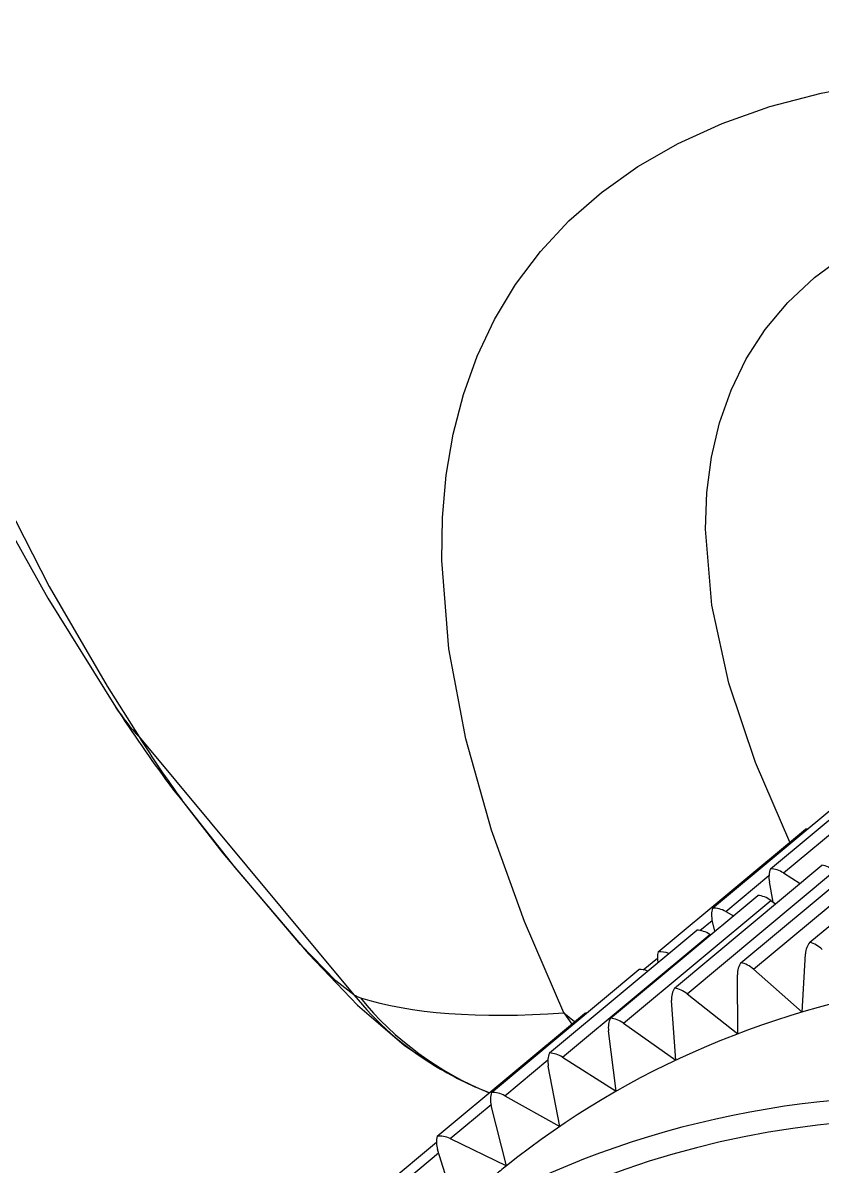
# Model space of a CAD drawing. Extents: x 741 to 1339, y 725 to 848.
# Drawn here: x 1102.98385 to 1102.98874, y 786.82467 to 786.83167 of the extents above; entities that cross this region are included whole.
import ezdxf

# ---------------------------------------------------------------- set-up
doc = ezdxf.new("R2010")
doc.units = 0
doc.header["$MEASUREMENT"] = 0
doc.linetypes.add('CONTINU', pattern=[0])
for name, color, linetype in [('Lay Out', 31, 'CONTINUOUS'), ('PAREDES', 7, 'CONTINUOUS'), ('PENA-008', 8, 'CONTINUOUS')]:
    doc.layers.add(name, color=color, linetype=linetype)

# ---------------------------------------------------------------- blocks, each defined once
blk = doc.blocks.new('A$C12870BC7')
at = {"layer": 'Lay Out', "linetype": 'CONTINU', "ltscale": 0.6}
for p, q in [((1.047903232681165, 1.482156802470328), (1.047905857147953, 1.483332563591759)), ((1.047832372077892, 1.482112003432505), (1.04783499654468, 1.483287764553936)), ((1.04833248558657, 1.482008001306824), (1.048335079536287, 1.483183762428254)), ((1.047789770268196, 1.481685008789256), (1.047792364217912, 1.482860769910914)), ((1.048157348203858, 1.481603711352975), (1.048159942153688, 1.482779594542691)), ((1.048237485992104, 1.48163679184124), (1.048240110458892, 1.482812552962898)), ((1.047781042390284, 1.481256671395769), (1.047783666857072, 1.4824324325172)), ((1.048091950153548, 1.481228473636222), (1.048094574620336, 1.482404234757652)), ((1.048014589417448, 1.48119136489656), (1.048017213884236, 1.482367126017991)), ((1.047903232681165, 1.482156802470328), (1.048016817162534, 1.482193300868786)), ((1.047856938307746, 1.481733347805559), (1.047857701234079, 1.482078556739381)), ((1.047999452957811, 1.48199371932462), (1.047889072767362, 1.482055485845351)), ((1.047979098081669, 1.48081331961059), (1.047981692031385, 1.481989080732248)), ((1.047981692031385, 1.481989080732248), (1.04801638992376, 1.481998235848934)), ((1.047904819568089, 1.480772304687818), (1.047907413517805, 1.481948065809249)), ((1.048630026879437, 1.481696483202242), (1.048369594326232, 1.481941596193494)), ((1.047856938307746, 1.481733347805559), (1.047906986279031, 1.481752634584765)), ((1.048237485992104, 1.48163679184124), (1.048630026879437, 1.481696483202242)), ((1.047844762002569, 1.481537550376217), (1.047844975621956, 1.481634472545167)), ((1.047906650591472, 1.481604321694178), (1.04785080437955, 1.481631542907664)), ((1.047899326498055, 1.480393160787955), (1.047901920447885, 1.481568921909385)), ((1.047901920447885, 1.481568921909385), (1.047906589557329, 1.481570386728137)), ((1.047828465894781, 1.480348361750131), (1.047831059844498, 1.481524122871789)), ((1.048478936936817, 1.481308306253979), (1.048199614325995, 1.481539503467886)), ((1.048091950153548, 1.481228473636222), (1.048478936936817, 1.481308306253979)), ((1.047806920853418, 1.481116659144092), (1.047807195506948, 1.48122932811377)), ((1.047785833568014, 1.47992136710711), (1.047788458034802, 1.481097128228541)), ((1.048358913356765, 1.48091304934853), (1.048061890853774, 1.481129354239258)), ((1.047979098081669, 1.48081331961059), (1.048358913356765, 1.48091304934853)), ((1.04777713620706, 1.47949290764511), (1.04777973015689, 1.480668668766768)), ((1.04827044441231, 1.480512421441674), (1.047956912182144, 1.480712857463388)), ((1.047696479628939, 1.480572845211938), (1.047779669122747, 1.480590423035821)), ((1.047696479628939, 1.480572845211938), (1.047781774799546, 1.480566985937159)), ((1.047899326498055, 1.480393160787955), (1.04827044441231, 1.480512421441674)), ((1.047853001607564, 1.479969706123185), (1.047853764534011, 1.480314915057235)), ((1.048213896308084, 1.480108009419538), (1.04788513606718, 1.480291722094918)), ((1.047853001607564, 1.479969706123185), (1.048213896308084, 1.480108009419538)), ((1.047840306512398, 1.479544664571605), (1.047841038921661, 1.479870830862794)), ((1.04818951318066, 1.479701400169617), (1.04784689819644, 1.479867901225518)), ((1.047840306512398, 1.479544664571605), (1.04818951318066, 1.479701400169617)), ((1.044727719417551, 1.479663192815835), (1.046784843624437, 1.479658676291749)), ((1.047802373812146, 1.479064936456254), (1.047803258806766, 1.479465564363338)), ((1.048187773708378, 1.479298452966233), (1.047842290121025, 1.479442737605652)), ((1.047861332763773, 1.479119867156371), (1.047862034656077, 1.479434436966514))]:
    blk.add_line(p, q, dxfattribs=at)
for points in [[(1.047696479628939, 1.480572845211938), (1.047113054558281, 1.480748013111608), (1.046552700381767, 1.480953087725695), (1.046022924295016, 1.48119136489656), (1.045532240556668, 1.48146626253417), (1.045090262039139, 1.481780588207741), (1.044890802563145, 1.481953314742825), (1.044707547643725, 1.482136539145287), (1.044541901065486, 1.482330505551246), (1.04439520557878, 1.482535336028988), (1.044268895485288, 1.482750664373881), (1.044164283018404, 1.482976734722499), (1.044082710928478, 1.483212936733409), (1.044025399897919, 1.483459026270495), (1.043993509574761, 1.483714515060839), (1.043988108055942, 1.483978792763011), (1.044010110853037, 1.484251126967976), (1.04406031140968, 1.484530663197958), (1.044139411618062, 1.484816669043923), (1.044247869233914, 1.485107801755177), (1.044385989427951, 1.485402962717828), (1.044553924785419, 1.485701175386041)], [(1.047783422720613, 1.482306336043095), (1.047273726856474, 1.48245904338971), (1.046796440105481, 1.482647150521117), (1.046361755164298, 1.482874197415342), (1.045980841275195, 1.483142991641827), (1.045814187634164, 1.483293501760429), (1.045665386470546, 1.483454998019099), (1.045535933120391, 1.483627358349779), (1.045427200851009, 1.483810460683728), (1.045340623963966, 1.484004182953342), (1.045277484175813, 1.484208158953535), (1.045238971651543, 1.484421778343332), (1.045226215522234, 1.484644430781756), (1.045240192333722, 1.484875627995663)], [(1.036538955796686, 1.486503407745815), (1.036592116507791, 1.485816285720077), (1.036713879559898, 1.485147107722852), (1.036903939782746, 1.484501977165721), (1.037160222016382, 1.48388772986884), (1.037339570752692, 1.48354484023109), (1.037539243848073, 1.483215744302626), (1.037758020620231, 1.4829016627654), (1.037994497284785, 1.482603205960842), (1.03846738957975, 1.482099796610257), (1.038986454179849, 1.481651073823443), (1.039571618722675, 1.481238117025825), (1.040192762874199, 1.480880579201468), (1.04084500390536, 1.480574432098749), (1.04152544269607, 1.48031515919358), (1.042230661335907, 1.480099098439425), (1.04296102602973, 1.479921977448086), (1.043715926436221, 1.47978025624154), (1.044495362555608, 1.47967076104571)], [(1.038533245385906, 1.485029189819826), (1.038554424222525, 1.484431055528304), (1.038638529228024, 1.483865635520417), (1.038783027486716, 1.483334394615142), (1.038985294531813, 1.482838431426146), (1.039242644862384, 1.482378600430977), (1.039552515045898, 1.481955023697921), (1.039912463717656, 1.481567823295492), (1.040320110547555, 1.481216755086891), (1.040773471926855, 1.480901330799199), (1.041270594764001, 1.480621062159727), (1.041809892172068, 1.480374972622869), (1.042389929849605, 1.480162085642334), (1.043009609182377, 1.479981546740802), (1.043668106209907, 1.479832013168036), (1.044364993693648, 1.479712386309686), (1.044727749934623, 1.479663192815835)], [(1.0450681982079, 1.479618149641666), (1.04571915752274, 1.47959996147658), (1.046413115369091, 1.479605698683073), (1.046847495139673, 1.479633774374335), (1.047219772702078, 1.479697005713589), (1.047430950727403, 1.479757795688485)], [(1.046784843624437, 1.479658676291749), (1.046648096697822, 1.479627915099556), (1.046339203060143, 1.479605576614787), (1.045605023734424, 1.479601670431677), (1.04519267727801, 1.479615952413653)]]:
    blk.add_lwpolyline(points, dxfattribs=at)
for centre, radius, start, end in [((1.151145028190626, 3.019458048536237), 1.466147559632665, 260.8806133861786, 279.1194392848835), ((1.150884952043725, -152.0122262495063), 153.508512631862, 90.01741581812536, 90.08119482226273), ((1.150787663670144, -139.2092423055365), 140.7010131401963, 90.01890191929488, 90.0882692912573), ((1.046853751136155, 1.481631909112522), 0.001955035238187436, 269.1522319042082, 298.2023735915158), ((1.046723870547112, 1.481857124983364), 0.00221515058093504, 288.6135359032716, 298.4122089567696), ((1.046825950098423, 1.481545362742438), 0.001887124656666738, 268.7513514535946, 288.7094812790029), ((1.045752512664649, 1.490239793976045), 0.01064351457303726, 263.2165600590803, 266.3134314357793), ((1.044654966756752, 1.481010459790397), 0.001349277166325217, 263.2249027082967, 273.0918368859062), ((1.046721551250926, 1.479849957196777), 0.0002014836299582756, 288.3017650887457, 300.8408893287241), ((1.045747599418632, 1.487396947136332), 0.007800693959012925, 262.487546648401, 265.9206383551784), ((1.045154225787883, 1.480950890497681), 0.001335389879464203, 266.2938061682238, 271.6497716822003)]:
    blk.add_arc(centre, radius, start, end, dxfattribs=at)
for centre, major_axis, ratio, start_param, end_param in [((1.056035692334262, 1.478415167306522), (0.007849841200368564, -1.745575585321846e-05), 0.8089340818482185, 6.283098220825195, 9.424691200256348), ((1.056035692334262, 1.478415167306522), (0.007699819354609102, -1.708955118496912e-05), 0.8089340707589203, 0.07397518306970596, 3.061085939407349), ((1.047924564103141, 1.482371032201101), (0.000159970405913555, -3.662046682493362e-07), 0.8089340472728174, 2.557352066040039, 2.64980411529541), ((1.048134277309828, 1.482278748624751), (0.000159970405913555, -3.662046682493362e-07), 0.8089340472728174, 1.823294639587402, 2.39334774017334), ((1.05603831680105, 1.479590928427953), (0.007849841200368564, -1.745575585321846e-05), 0.8089340818482185, 2.678149700164795, 3.126948833465576), ((1.04796243576925, 1.482036565270775), (0.000159970405913555, -3.662046682493362e-07), 0.8089340472728174, 1.951522946357727, 2.521575927734375), ((1.047979952559217, 1.482161929335618), (0.000159970405913555, -3.662046682493362e-07), 0.8089340472728174, 3.539979219436646, 4.110032081604004), ((1.048031251729867, 1.481865913895419), (0.000159970405913555, -3.662046682493362e-07), 0.8089340472728174, 1.88740873336792, 2.457461833953857), ((1.048434626171911, 1.481908271568656), (0.000159970405913555, -3.662046682493362e-07), 0.8089340472728174, 1.695066332817078, 2.265119314193726), ((1.048490899622607, 1.482025945335337), (0.000159970405913555, -3.662046682493362e-07), 0.8089340472728174, 3.283522605895996, 3.853575706481934), ((1.047925510131904, 1.48161640644814), (0.000159970405913555, -3.662046682493362e-07), 0.8089340472728174, 2.015636920928955, 2.585690021514893), ((1.047933078361666, 1.481742380853959), (0.000159970405913555, -3.662046682493362e-07), 0.8089340472728174, 3.604093313217163, 4.174146175384521), ((1.048267179087361, 1.481509596753241), (0.000159970405913555, -3.662046682493362e-07), 0.8089340472728174, 1.759180545806885, 2.329233407974243), ((1.047961123535856, 1.48144868471006), (0.000159970405913555, -3.662046682493362e-07), 0.8089340472728174, 1.951522946357727, 2.521575927734375), ((1.04831402276784, 1.481629956020853), (0.000159970405913555, -3.662046682493362e-07), 0.8089340472728174, 3.347636699676514, 3.917689800262451), ((1.047921939636353, 1.48119527107967), (0.000159970405913555, -3.662046682493362e-07), 0.8089340472728174, 2.182162046432495, 2.64980411529541), ((1.047919528788952, 1.481321367553775), (0.000159970405913555, -3.662046682493362e-07), 0.8089340472728174, 3.668207406997681, 4.121533393859863), ((1.04813165284304, 1.48110298750332), (0.000159970405913555, -3.662046682493362e-07), 0.8089340472728174, 1.823294639587402, 2.39334774017334), ((1.048168853133916, 1.481225543998946), (0.000159970405913555, -3.662046682493362e-07), 0.8089340472728174, 3.411750793457031, 3.981803894042969), ((1.04792419789851, 1.481028525887425), (0.000159970405913555, -3.662046682493362e-07), 0.8089340472728174, 2.202311277389526, 2.585690021514893), ((1.048028627263079, 1.480690152773988), (0.000159970405913555, -3.662046682493362e-07), 0.8089340472728174, 1.88740873336792, 2.457461833953857), ((1.048056062096066, 1.48081441822471), (0.000159970405913555, -3.662046682493362e-07), 0.8089340472728174, 3.475864887237549, 4.045917987823486), ((1.047920657920031, 1.480607268450669), (0.000159970405913555, -3.662046682493362e-07), 0.8089340472728174, 2.557352066040039, 2.64980411529541), ((1.05435408049766, 1.527468648823216), (-0.008164533078617444, -0.04795657646702835), 0.1171040234774733, 0.1052667498588562, 0.231585219502449), ((1.047958499069068, 1.480272923588629), (0.000159970405913555, -3.662046682493362e-07), 0.8089340472728174, 1.951522946357727, 2.521575927734375), ((1.047976046376107, 1.480398165585186), (0.000159970405913555, -3.662046682493362e-07), 0.8089340472728174, 3.539979219436646, 4.110032081604004), ((1.04792160394868, 1.479852764765766), (0.000159970405913555, -3.662046682493362e-07), 0.8089340472728174, 2.015636920928955, 2.585690021514893), ((1.047929141661484, 1.479978739171813), (0.000159970405913555, -3.662046682493362e-07), 0.8089340472728174, 3.604093313217163, 4.174146175384521), ((1.05603831680105, 1.479590928427953), (0.007849841200368564, -1.745575585321846e-05), 0.8089340818482185, 3.126948833465576, 3.141596794128418), ((1.047918033453243, 1.479431507329238), (0.000159970405913555, -3.662046682493362e-07), 0.8089340472728174, 2.079751253128052, 2.64980411529541), ((1.047915592088771, 1.479557725871402), (0.000159970405913555, -3.662046682493362e-07), 0.8089340472728174, 3.668207406997681, 4.238260269165039)]:
    blk.add_ellipse(centre, major_axis=major_axis, ratio=ratio, start_param=start_param, end_param=end_param, dxfattribs=at)
blk = doc.blocks.new('Layout')
at = {"layer": 'PENA-008', "color": 7, "ltscale": 0.2, "rotation": 309.9340696695724}
blk.add_blockref('A$C12870BC7', (1155.442080052279, 501.922035493262), dxfattribs=at)

msp = doc.modelspace()

# ---------------------------------------------------------------- block references
at = {"layer": 'PAREDES', "color": 7, "lineweight": 0}
msp.add_blockref('Layout', (-54.26272107964405, 284.7565376754262), dxfattribs=at)

doc.saveas('drawing.dxf')
